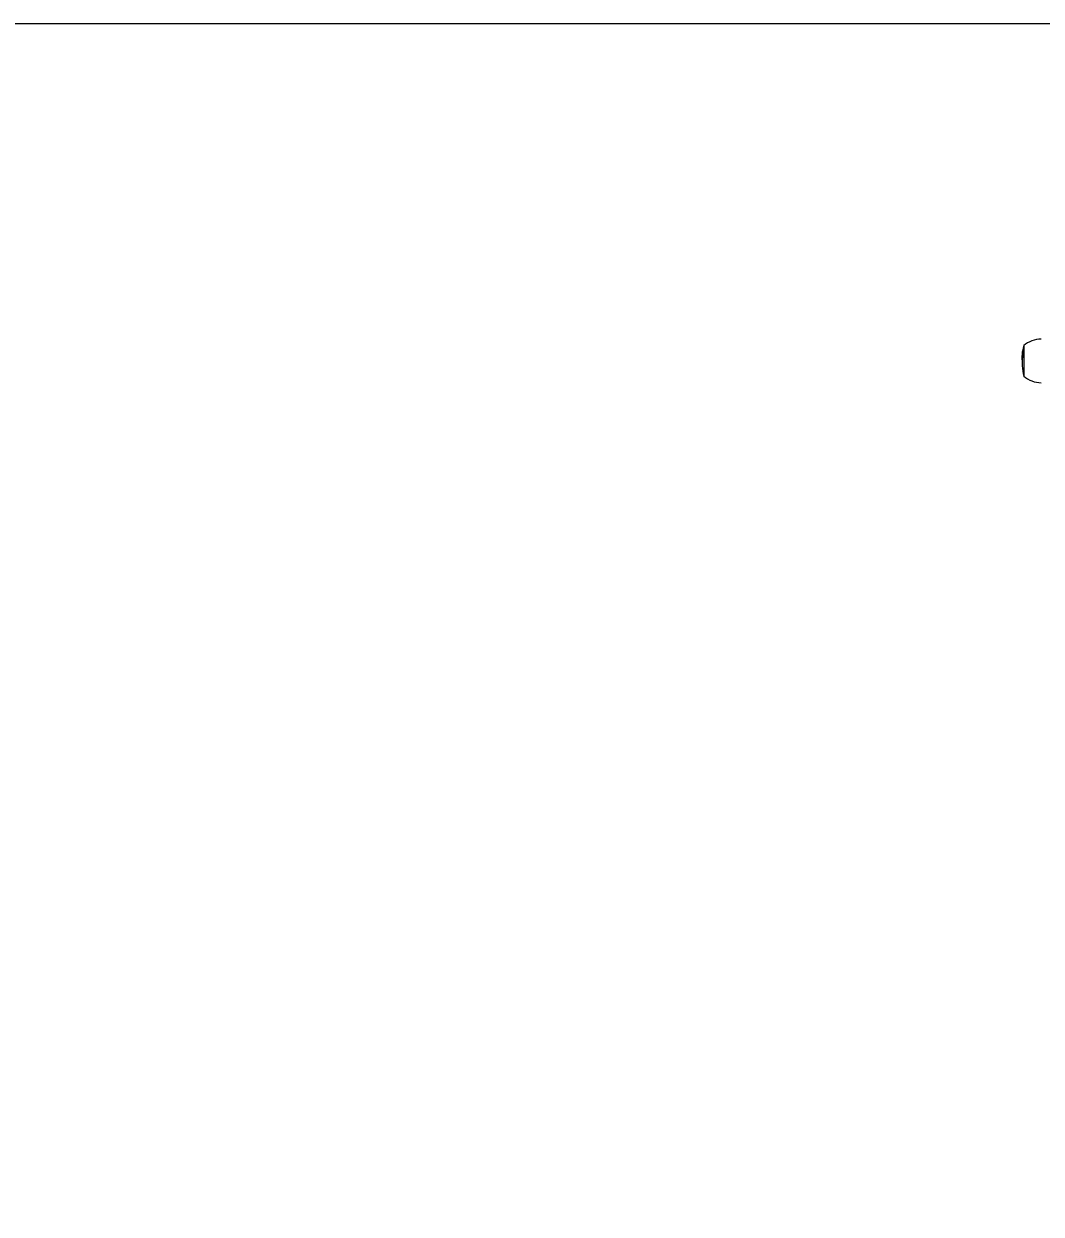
# Model space of a CAD drawing. Header units: millimetres. Extents: x -4199 to 4190, y -5233 to 4097.
# Drawn here: x -931 to -231, y 1777 to 2597 of the extents above; entities that cross this region are included whole.
import ezdxf

# ---------------------------------------------------------------- set-up
doc = ezdxf.new("R2010")
doc.units = ezdxf.units.MM
doc.layers.add('DIKOM_ОБЪЕКТ', color=7, linetype='Continuous')
doc.layers.add('DIKOM_РАЗМЕР_ОБЪЕКТА', color=7, linetype='Continuous')
doc.styles.add('style1', font='arial.ttf', dxfattribs={"width": 0.8})
doc.dimstyles.new('1-50', dxfattribs={"dimtxt": 300, "dimasz": 200, "dimexe": 100, "dimexo": 0, "dimgap": 100, "dimtad": 1, "dimtxsty": 'style1', "dimcen": 200, "dimclrd": 7, "dimclre": 7, "dimclrt": 7, "dimadec": 1, "dimazin": 2, "dimtfac": 1, "dimtmove": 0, "dimatfit": 2, "dimfxl": 0, "dimlwd": 25, "dimlwe": 18, "dimarcsym": 0})

# ---------------------------------------------------------------- blocks, each defined once
blk = doc.blocks.new('*D11')
at = {"layer": 'Defpoints', "color": 0, "transparency": 16777216}
for p in [(-183.48, 2596.81), (-2238.36, -2149.47), (-1546.98, -2149.47)]:
    blk.add_point(p, dxfattribs=at)
at = {"layer": 'DIKOM_РАЗМЕР_ОБЪЕКТА', "color": 7, "lineweight": 18, "transparency": 16777216}
for p, q in [((-183.48, 2596.81), (-2338.36, 2596.81)), ((-1546.98, -2149.47), (-2338.36, -2149.47))]:
    blk.add_line(p, q, dxfattribs=at)
at = {"layer": 'DIKOM_РАЗМЕР_ОБЪЕКТА', "color": 7, "lineweight": 25, "transparency": 16777216}
blk.add_line((-2238.36, 2396.81), (-2238.36, -1949.47), dxfattribs=at)
at = {"layer": 'DIKOM_РАЗМЕР_ОБЪЕКТА', "color": 7, "transparency": 16777216}
for points in [[(-2271.69, 2396.81), (-2205.02, 2396.81), (-2238.36, 2596.81)], [(-2271.69, -1949.47), (-2205.02, -1949.47), (-2238.36, -2149.47)]]:
    blk.add_solid(points, dxfattribs=at)
at = {"layer": 'DIKOM_РАЗМЕР_ОБЪЕКТА', "color": 7, "transparency": 16777216, "insert": (-2491.53, 392.26), "char_height": 300, "attachment_point": 5, "rotation": 90, "style": 'style1'}
blk.add_mtext('4800', dxfattribs=at)

msp = doc.modelspace()

# ---------------------------------------------------------------- linework, layer by layer
at = {"layer": 'DIKOM_ОБЪЕКТ', "color": 7, "linetype": 'Continuous', "lineweight": 15}
for p, q in [((-244.481, 2368.353), (-244.498, 2367.997)), ((-244.469, 2368.533), (-244.444, 2368.911)), ((-244.444, 2368.911), (-244.437, 2366.968)), ((-244.244, 2370.654), (-244.148, 2371.292)), ((-244.238, 2370.844), (-244.072, 2371.898)), ((-244.215, 2370.844), (-244.238, 2370.844)), ((-244.141, 2369.803), (-244.237, 2369.177)), ((-244.188, 2369.177), (-244.237, 2369.177)), ((-244.064, 2369.954), (-244.225, 2368.944)), ((-244.148, 2371.292), (-244.141, 2369.803)), ((-244.141, 2369.803), (-244.088, 2369.803)), ((-244.072, 2371.898), (-244.064, 2369.954)), ((-243.483, 2375.546), (-243.483, 2353.946)), ((-244.536, 2364.191), (-244.539, 2364.191)), ((-244.536, 2366.221), (-244.536, 2366.007)), ((-244.536, 2365.995), (-244.536, 2365.968)), ((-244.536, 2365.447), (-244.536, 2364.589)), ((-244.536, 2364.102), (-244.536, 2363.386)), ((-244.536, 2363.386), (-244.536, 2363.271)), ((-244.517, 2367.474), (-244.504, 2367.852)), ((-244.498, 2365.909), (-244.512, 2365.531)), ((-244.511, 2361.874), (-244.496, 2361.463)), ((-244.437, 2366.968), (-244.463, 2366.59))]:
    msp.add_line(p, q, dxfattribs=at)
for centre, radius, start, end in [((-231.323, 2361.069), 18.677, 90.490933, 130.621157), ((-202.7, 2366.221), 41.836, 167.120378, 176.636139), ((-202.7, 2366.221), 41.836, 178.430666, 180), ((-202.7, 2363.271), 41.836, 182.47412, 192.879622), ((-231.323, 2368.423), 18.677, 229.378843, 269.509067)]:
    msp.add_arc(centre, radius, start, end, dxfattribs=at)
for points, knots in [([(-244.463, 2366.59), (-244.47, 2366.735), (-244.498, 2367.383), (-244.482, 2368.031), (-244.469, 2368.533)], [0, 0, 0, 0, 0.2249894, 1, 1, 1, 1]), ([(-244.419, 2368.496), (-244.416, 2368.682), (-244.413, 2368.962), (-244.382, 2369.47), (-244.352, 2369.858), (-244.305, 2370.335), (-244.265, 2370.641), (-244.238, 2370.844)], [0, 0, 0, 0, 0.3214946, 0.4836783, 0.6148212, 0.7455719, 1, 1, 1, 1]), ([(-244.225, 2368.944), (-244.252, 2368.745), (-244.294, 2368.432), (-244.346, 2368.166), (-244.382, 2368.086), (-244.412, 2368.16), (-244.416, 2368.376), (-244.419, 2368.496)], [0, 0, 0, 0, 0.2553989, 0.4006806, 0.5458997, 0.7495046, 1, 1, 1, 1]), ([(-244.382, 2368.868), (-244.381, 2368.999), (-244.38, 2369.195), (-244.36, 2369.556), (-244.337, 2369.86), (-244.302, 2370.213), (-244.269, 2370.47), (-244.248, 2370.623), (-244.244, 2370.654)], [0, 0, 0, 0, 0.3061001, 0.4616594, 0.5884656, 0.7437588, 0.9477381, 1, 1, 1, 1]), ([(-244.237, 2369.177), (-244.255, 2369.042), (-244.284, 2368.826), (-244.322, 2368.614), (-244.35, 2368.531), (-244.375, 2368.57), (-244.381, 2368.733), (-244.382, 2368.852), (-244.382, 2368.868)], [0, 0, 0, 0, 0.2300505, 0.3673348, 0.5055906, 0.6898087, 0.9568847, 1, 1, 1, 1]), ([(-244.529, 2366.461), (-244.531, 2366.316), (-244.537, 2365.593), (-244.537, 2364.786), (-244.534, 2364.124), (-244.533, 2364.041)], [0, 0, 0, 0, 0.1793585, 0.8969986, 1, 1, 1, 1]), ([(-244.535, 2365.934), (-244.535, 2365.937), (-244.536, 2365.952), (-244.535, 2365.971), (-244.535, 2365.987), (-244.535, 2365.992)], [0, 0, 0, 0, 0.1528117, 0.7640592, 1, 1, 1, 1]), ([(-244.535, 2365.538), (-244.535, 2365.449), (-244.534, 2365.007), (-244.536, 2364.439), (-244.536, 2363.851), (-244.534, 2363.617), (-244.534, 2363.509)], [0, 0, 0, 0, 0.1307865, 0.6538174, 0.8397794, 1, 1, 1, 1]), ([(-244.535, 2363.355), (-244.536, 2363.349), (-244.536, 2363.253), (-244.535, 2362.984), (-244.531, 2362.607), (-244.525, 2362.303), (-244.52, 2362.144), (-244.519, 2362.097)], [0, 0, 0, 0, 0.0188249, 0.2980761, 0.5767896, 0.8740174, 1, 1, 1, 1]), ([(-244.535, 2365.992), (-244.535, 2366.097), (-244.534, 2366.364), (-244.531, 2366.632), (-244.529, 2366.793)], [0, 0, 0, 0, 0.3953253, 1, 1, 1, 1]), ([(-244.535, 2365.538), (-244.535, 2365.576), (-244.535, 2365.708), (-244.535, 2365.84), (-244.535, 2365.934)], [0, 0, 0, 0, 0.2890739, 1, 1, 1, 1]), ([(-244.535, 2363.399), (-244.535, 2363.225), (-244.534, 2362.882), (-244.524, 2362.335), (-244.516, 2362.028), (-244.511, 2361.874)], [0, 0, 0, 0, 0.339058, 0.6686501, 1, 1, 1, 1]), ([(-244.533, 2364.041), (-244.534, 2363.93), (-244.534, 2363.753), (-244.534, 2363.575), (-244.534, 2363.509)], [0, 0, 0, 0, 0.6239604, 1, 1, 1, 1]), ([(-244.529, 2366.793), (-244.528, 2366.876), (-244.527, 2367.103), (-244.521, 2367.33), (-244.517, 2367.474)], [0, 0, 0, 0, 0.3631761, 1, 1, 1, 1]), ([(-244.512, 2365.531), (-244.516, 2365.638), (-244.526, 2365.948), (-244.528, 2366.258), (-244.529, 2366.461)], [0, 0, 0, 0, 0.3439436, 1, 1, 1, 1]), ([(-244.504, 2367.852), (-244.507, 2367.737), (-244.525, 2367.162), (-244.522, 2366.514), (-244.501, 2365.982), (-244.498, 2365.909)], [0, 0, 0, 0, 0.177665, 0.8883887, 1, 1, 1, 1]), ([(-244.519, 2362.097), (-244.515, 2361.947), (-244.51, 2361.782), (-244.506, 2361.712), (-244.505, 2361.706)], [0, 0, 0, 0, 0.9069404, 1, 1, 1, 1])]:
    msp.add_open_spline(points, degree=3, knots=knots, dxfattribs=at)

# ---------------------------------------------------------------- dimensions: what is measured, and where the dimension line sits
at = {"layer": 'DIKOM_РАЗМЕР_ОБЪЕКТА'}
dim = msp.add_linear_dim(base=(-2238.358, -2149.469), p1=(-183.483, 2596.809), p2=(-1546.983, -2149.469), angle=90, text='4800', dimstyle='1-50', dxfattribs=at)
dim.commit()
dim.dimension.update_dxf_attribs({"geometry": '*D11', "text_midpoint": (-2238.358, 392.26), "dimtype": 160})

doc.saveas('drawing.dxf')
